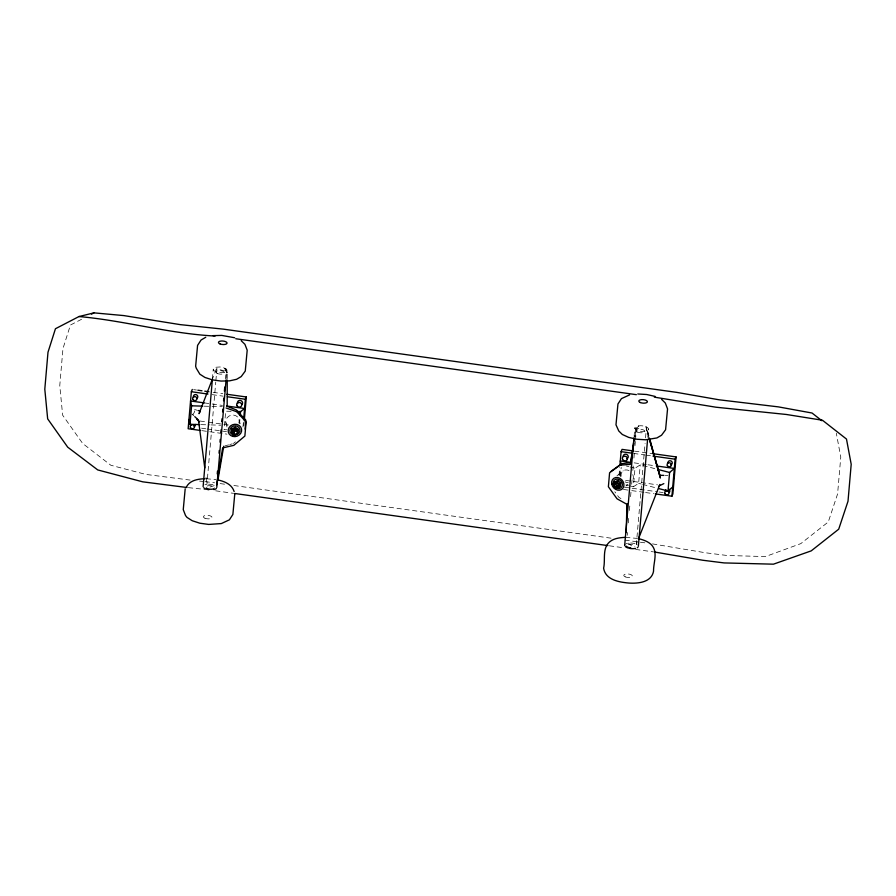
<?xml version="1.0" encoding="UTF-8"?>
<svg xmlns="http://www.w3.org/2000/svg" width="896" height="896" viewBox="0 0 896 896"><rect width="100%" height="100%" fill="white"/><g stroke="black" fill="none" stroke-linecap="round" stroke-linejoin="round"><path stroke-width="0.67" stroke-dasharray="4.48 3.36" d="M227.226 378.627L227.237 371.706L223.675 367.674A6.866 2.789 4.9 0 0 219.834 366.979L216.082 367.237A6.866 2.789 4.9 0 0 214.278 370.854A6.866 2.789 4.9 0 0 223.317 372.478A6.866 2.789 4.9 0 0 226.296 369.074L224.739 368.077L227.125 372.131L224.963 368.2L227.024 372.546L225.187 368.312L226.923 372.971L225.411 368.435L226.811 373.386L226.296 369.074L225.467 378.728M212.408 379.053L213.237 369.398M204.949 484.77A6.866 2.789 4.9 0 1 205.957 484.49L206.931 484.31L215.757 382.054M215.869 380.688L217.056 367.058L212.554 378.717M226.195 378.459L226.912 370.182M239.557 423.483L239.904 419.518M242.973 427.022L243.432 421.736M243.846 425.757L244.194 421.646M619.035 475.462L619.718 467.533M619.797 475.429L620.39 468.574M620.402 476.605L621.197 467.354M634.088 436.453L634.805 428.176L641.637 428.59M627.256 535.293L627.491 532.526M628.32 522.872L628.802 517.35M629.395 510.462L629.989 503.563M630.582 496.664L631.064 491.142M631.658 484.254L632.139 478.733M632.845 470.456L633.326 464.934M633.92 458.035L634.402 452.525M634.995 445.626L635.354 441.482M635.466 440.104L636.664 426.317L640.102 425.757A6.866 2.789 4.9 0 1 644.067 426.149L647.214 427.37A6.866 2.789 4.9 0 1 645.971 431.066A6.866 2.789 4.9 0 1 636.642 430.136A6.866 2.789 4.9 0 1 636.664 426.317L634.424 437.181M629.698 485.8L633.394 486.774L634.995 468.272L640.237 464.834L656.253 469M633.394 486.774L638.635 483.336L640.237 464.834M637.09 544.622L636.362 544.208L645.075 443.318M645.546 437.864L646.486 426.955L649.41 437.707M647.763 437.27L648.48 428.994M635.029 436.901L636.384 428.781L638.837 425.835L635.678 429.979L636.384 428.781M636.362 544.208L637.381 541.61M192.875 414.848L194.757 411.477L193.368 409.17L196.84 410.166M233.397 443.52L235.446 441.829M616.963 475.81L623.235 470.77M625.934 486.002L628.018 484.322M81.581 319.278L70.426 325.046L62.966 348.555L59.774 385.515L62.642 415.184L82.69 443.486L110.869 465.27L145.858 474.41L190.075 480.077M209.955 487.043L214.838 485.453M627.547 543.278L626.539 543.57A6.866 2.789 4.9 0 0 625.722 543.939M224.941 445.906L228.558 444.875M229.768 444.539L232.187 443.856M206.158 478.733L215.925 479.595M625.542 537.342L637.448 538.44M231.112 411.331L225.702 411.186L224.101 429.688L226.811 429.766M204.176 406.179L222.354 406.694M201.174 424.637L209.563 424.883M210.963 424.917L220.752 425.208M665.224 475.429L667.89 475.496M208.566 484.187L209.709 484.232A6.866 2.789 4.9 0 1 213.55 484.926M199.573 481.074L203.65 481.499M205.005 481.645L214.581 482.798M188.339 487.648L205.99 489.496M611.038 538.182L232.534 485.318M624.859 540.086L645.59 542.942M652.501 543.894L705.824 552.821L727.194 555.498L765.419 556.573L800.766 543.648L828.274 521.965L837.581 493.998L840.773 457.05L836.304 433.16M609.325 545.798L624.534 547.893M635.589 549.416L653.554 551.891M193.682 389.637L196.459 390.018M213.08 392.336L222.779 393.691M634.514 451.125L652.523 453.634M212.128 394.621L223.205 396.166M633.562 453.41L644.638 454.955M646.027 455.146L651.571 455.918M204.4 402.909L222.41 405.418M634.144 462.851L646.61 464.587M647.998 464.789L654.931 465.752M200.032 421.03L206.965 421.994M208.342 422.184L229.13 425.085M625.621 480.39L657.485 484.837M201.566 428.187L205.722 428.77M207.11 428.96L226.509 431.67M624.389 487.166L657.642 491.803M659.019 491.994L663.174 492.576M202.003 430.662L226.946 434.146M623.437 489.451L630.37 490.414M631.747 490.605L644.224 492.352M645.602 492.542L653.912 493.696M220.114 483.571L225.635 484.355M215.634 490.806L233.587 493.338M220.08 369.79L226.486 371.224M634.995 543.67L633.942 543.402A6.866 2.789 4.9 0 0 629.978 543.01M638.635 483.336L641.301 484.03M642.634 484.378L655.984 487.861M626.36 466.01L628.824 466.648M630.067 466.973L634.995 468.272M626.002 484.837L628.466 485.486M620.95 498.59L618.845 497.28L614.824 491.781M628.421 543.133L631.523 545.843M192.002 414.03L193.85 415.778M239.12 419.798L240.162 423.752M225.837 422.654L227.214 427.918M206.024 477.478L206.931 484.31M227.338 425.466A6.798 6.149 -14.8 0 1 231.246 415.206A6.798 6.149 -14.8 0 1 238.84 423.002M207.099 486.035A4.323 1.758 4.9 0 1 211.366 485.834A4.323 1.758 4.9 0 1 214.458 487.357M628.275 482.675A6.798 5.712 51.2 0 1 625.094 481.835M621.13 476.325A6.798 5.712 51.2 0 1 629.306 470.725M632.778 474.589A6.798 5.712 51.2 0 1 632.251 480.771M628.107 544.477A4.323 1.758 4.9 0 1 632.901 544.768A4.323 1.758 4.9 0 1 634.861 546.694M649.23 438.502L645.803 426.686L649.163 438.536M217.47 373.554A4.323 1.758 4.9 0 0 224.448 372.982A4.323 1.758 4.9 0 0 218.658 370.63A4.323 1.758 4.9 0 0 217.47 373.554M204.971 518.258A4.323 1.758 4.9 0 0 211.949 517.675A4.323 1.758 4.9 0 0 206.17 515.334A4.323 1.758 4.9 0 0 204.971 518.258M637.806 432.186A4.323 1.758 4.9 0 0 644.795 431.614A4.323 1.758 4.9 0 0 639.038 429.262A4.323 1.758 4.9 0 0 637.806 432.186M625.307 576.878A4.323 1.758 4.9 0 0 632.307 576.318A4.323 1.758 4.9 0 0 626.55 573.966A4.323 1.758 4.9 0 0 625.307 576.878"/><path stroke-width="1.34" d="M227.226 380.016L227.181 406.325L236.298 409.909L245.874 420.235L245.101 429.139M627.2 510.642L627.256 503.877M626.203 532.571L626.909 504.302L617.03 498.792L608.384 486.752L609.594 472.752L619.931 465.181L630.358 464.374L634.021 439.902M192.293 389.435L191.352 391.731L188.149 428.736L200.614 430.472M199.774 424.592L189.986 424.312L191.587 405.81L190.546 400.982L204.4 402.909M203.112 486.651L212.408 379.053M217.246 473.917L217.493 471.15M219.038 453.219L219.274 450.464M219.99 442.187L220.226 439.432M220.819 432.533L221.066 429.766M221.771 421.49L222.018 418.734M222.611 411.835L222.846 409.08M223.563 400.803L223.798 398.048M224.392 391.149L224.75 387.005M216.787 487.435L226.083 379.837M231.784 431.95L232.053 428.781L235.178 427.28L238.022 428.938L238.067 433.317L234.942 434.818L232.098 433.16L231.784 431.95L234.629 433.608L234.942 434.818M232.098 433.16L232.053 428.781M240.24 415.554L240.587 411.589L244.574 408.509L226.565 406M234.808 493.618L232.87 514.472L229.398 519.826L221.301 523.578L208.69 524.429L199.842 523.208L192.226 520.733L186.984 517.384L185.528 515.536L183.254 509.622L185.192 488.768M243.667 419.093L245.37 399.258L246.322 396.973L226.934 394.274M244.317 420.28L246.322 396.973M613.962 482.541L613.693 485.71L616.28 488.006L619.136 487.144L620.368 486.147L620.637 482.978L618.061 480.682L613.962 482.541L618.061 480.682M619.954 464.89L621.096 451.662L622.048 449.378L633.125 450.923M619.136 487.144L619.405 483.974L620.637 482.978M633.976 437.83L624.68 545.429A6.866 2.789 4.9 0 1 624.77 544.891M638.355 546.246L647.528 440.026M658.661 488.555L668.002 490.986L669.592 472.483L674.318 468.451L656.309 465.942M655.301 493.898L671.922 496.216L675.125 459.2L676.077 456.915L652.523 453.634M676.077 456.915L672.874 493.92L671.922 496.216M632.99 449.075L630.717 462.605L621.746 463.669L611.206 471.195M633.438 446.365L633.886 443.666M217.829 480.637L223.731 446.242M216.586 484.994L222.656 447.91L233.822 445.346L244.877 436.05L246.086 422.05L236.723 411.734L226.106 407.994M212.05 380.005L199.035 413.672L200.301 411.174L197.994 410.502M638.4 539.011L659.837 484.467M186.446 486.931C189.952 480.11 198.206 478.979 205.072 478.71M668.002 490.986L672.728 486.965M616.28 488.006L617.512 487.01M821.867 420.717L812.045 413.022L778.344 406.874L719.04 399.784L676.771 392.381L223.653 329.179L180.197 324.621L123.794 315.582L93.968 312.861L78.994 316.546L55.451 328.731L47.992 352.24L44.8 389.2L47.667 418.869L67.715 447.182L97.731 469.93L142.755 481.835L186.984 487.502M91.493 314.138L93.968 312.861M658.963 486.013L663.846 483.616M232.378 429.99L235.491 428.49L238.347 430.147M205.766 337.254L201.051 340.032L197.579 345.386L195.642 366.229L196.291 368.267L199.864 374.192L204.971 377.462L212.408 379.87L221.032 381.069L229.533 380.856L236.622 379.288L241.214 376.578L245.258 371.078L247.195 350.224L244.922 344.31L241.203 340.715M618.464 486.73L620.368 486.147M629.597 394.89L621.454 398.619L617.949 403.962L615.989 424.816L618.766 430.976L622.35 434.493L628.712 437.394L636.888 439.253L645.624 439.779L656.891 437.942L661.528 435.254L665.582 429.766L667.554 408.912L665.302 402.998L661.629 399.392M213.035 335.63L221.76 335.418L234.651 337.747M625.542 537.342C620.054 537.645 614.006 538.171 609.627 541.867C602.022 548.486 605.595 559.485 603.613 568.198C605.472 579.936 619.158 582.198 628.925 583.05C638.176 583.666 651.571 582.378 653.542 571.178C653.363 562.296 658.482 551.6 650.989 544.331C647.506 541.218 642.958 539.75 638.512 538.63M637.773 393.971L646.722 394.509L655.099 396.413M236.522 411.477L240.587 411.589M191.587 405.81L202.776 406.134M663.891 475.395L659.893 475.283L649.23 438.502L660.397 478.016L649.779 439.051M215.13 336.034C169.142 333.693 124.734 320.6 78.994 316.546M636.362 394.666L235.749 338.744M654.326 397.141L715.949 407.21L786.374 414.478L822.472 420.246L846.485 439.062L851.2 464.274L848.008 501.234L838.701 529.2L811.194 550.883L773.45 564.178L724.102 562.923L702.733 560.246L654.931 552.082M607.947 545.608L234.965 493.528M197.837 390.208L201.992 390.79M204.77 391.182L208.925 391.754M191.352 391.731L207.973 394.05M227.36 396.749L245.37 399.258M621.096 451.662L632.173 453.208M652.96 456.109L675.125 459.2M631.378 462.47L620.29 460.925L621.432 464.71M657.586 469.347L669.592 472.483M218.042 479.976C224.694 481.421 231.997 484.467 234.158 491.59M616.818 481.678L619.405 483.974M194.779 416.64L198.486 420.112L204.77 467.925M196.594 418.88L199.382 421.904M237.754 432.107L238.067 433.317M235.178 427.28L235.491 428.49M188.955 419.485L189.986 424.312M195.328 424.458A2.195 1.994 22.6 0 1 194.13 426.563M191.24 425.421A2.195 1.994 22.6 0 1 191.038 424.379M193.67 397.309A2.195 1.994 22.6 0 1 194.69 394.688A2.195 1.994 22.6 0 1 197.579 395.83A2.195 1.994 22.6 0 1 196.56 398.451M237.742 403.626A2.565 2.318 22.6 0 1 238.75 400.646A2.565 2.318 22.6 0 1 242.088 401.531A2.565 2.318 22.6 0 1 241.662 404.667M234.192 433.07A1.826 1.658 -14.8 0 1 234.438 430.181A1.826 1.658 -14.8 0 1 237.037 431.704M216.362 488.477A6.866 2.789 4.9 0 1 213.954 489.597M208.858 489.72A6.866 2.789 4.9 0 1 206.36 489.16M205.285 488.746A6.866 2.789 4.9 0 1 203.728 487.749M213.92 488.656A4.323 1.758 4.9 0 1 207.984 488.802M207.312 488.544A4.323 1.758 4.9 0 1 206.338 487.906M668.92 489.283A2.195 1.994 22.6 0 1 669.099 492.498M665.728 491.602A2.195 1.994 22.6 0 1 665.907 489.608M627.357 458.461A2.565 2.318 22.6 0 1 626.808 458.752M623.19 456.21A2.565 2.318 22.6 0 1 626.562 454.395A2.565 2.318 22.6 0 1 627.805 458.035M667.99 462.974A2.195 1.994 22.6 0 1 670.846 460.902A2.195 1.994 22.6 0 1 671.53 464.374M671.048 464.632A2.195 1.994 22.6 0 1 670.51 464.766M615.048 485.296A1.826 1.546 51.2 0 1 616.258 483.123A1.826 1.546 51.2 0 1 618.206 485.274A1.826 1.546 51.2 0 1 615.978 486.338M637.918 547.288A6.866 2.789 4.9 0 1 637.314 547.736M635.488 548.397A6.866 2.789 4.9 0 1 629.093 548.274M627.894 547.949A6.866 2.789 4.9 0 1 626.83 547.534M625.946 547.064A6.866 2.789 4.9 0 1 625.285 546.538M630.739 547.859A4.323 1.758 4.9 0 1 626.405 546.19M190.411 427.426A2.195 1.994 22.6 0 0 194.152 427.941A2.195 1.994 22.6 0 0 192.539 424.682A2.195 1.994 22.6 0 0 190.411 427.426M192.83 399.314A2.195 1.994 22.6 0 0 196.582 399.829A2.195 1.994 22.6 0 0 194.97 396.57A2.195 1.994 22.6 0 0 192.83 399.314M236.914 405.63A2.565 2.318 22.6 0 0 241.282 406.235A2.565 2.318 22.6 0 0 239.4 402.427A2.565 2.318 22.6 0 0 236.914 405.63M232.646 436.374A6.798 6.149 -14.8 0 0 241.539 429.016A6.798 6.149 -14.8 0 0 230.518 425.936A6.798 6.149 -14.8 0 0 232.646 436.374M233.218 434.874A5.074 4.592 -14.8 0 0 239.87 429.374A5.074 4.592 -14.8 0 0 231.627 427.078A5.074 4.592 -14.8 0 0 233.218 434.874M234.931 434.459A1.826 1.658 -14.8 0 0 237.328 432.477A1.826 1.658 -14.8 0 0 234.36 431.648A1.826 1.658 -14.8 0 0 234.931 434.459M220.024 343.93A4.323 1.758 4.9 0 0 227.002 343.347A4.323 1.758 4.9 0 0 221.222 341.006A4.323 1.758 4.9 0 0 220.024 343.93M664.899 493.606A2.195 1.994 22.6 0 0 668.64 494.133A2.195 1.994 22.6 0 0 667.027 490.862A2.195 1.994 22.6 0 0 664.899 493.606M667.33 465.494A2.195 1.994 22.6 0 0 671.07 466.01A2.195 1.994 22.6 0 0 669.458 462.75A2.195 1.994 22.6 0 0 667.33 465.494M622.597 459.424A2.565 2.318 22.6 0 0 626.965 460.029A2.565 2.318 22.6 0 0 625.083 456.221A2.565 2.318 22.6 0 0 622.597 459.424M611.71 483.896A6.798 5.712 51.2 0 0 621.746 489.362A6.798 5.712 51.2 0 0 619.886 478.285A6.798 5.712 51.2 0 0 611.71 483.896M613.245 483.885A5.074 4.267 51.2 0 0 620.749 487.973A5.074 4.267 51.2 0 0 619.36 479.696A5.074 4.267 51.2 0 0 613.245 483.885M613.682 485.845A1.826 1.546 51.2 0 0 616.381 487.323A1.826 1.546 51.2 0 0 615.877 484.333A1.826 1.546 51.2 0 0 613.682 485.845M640.36 402.55A4.323 1.758 4.9 0 0 647.36 401.99A4.323 1.758 4.9 0 0 641.592 399.638A4.323 1.758 4.9 0 0 640.36 402.55"/></g></svg>
